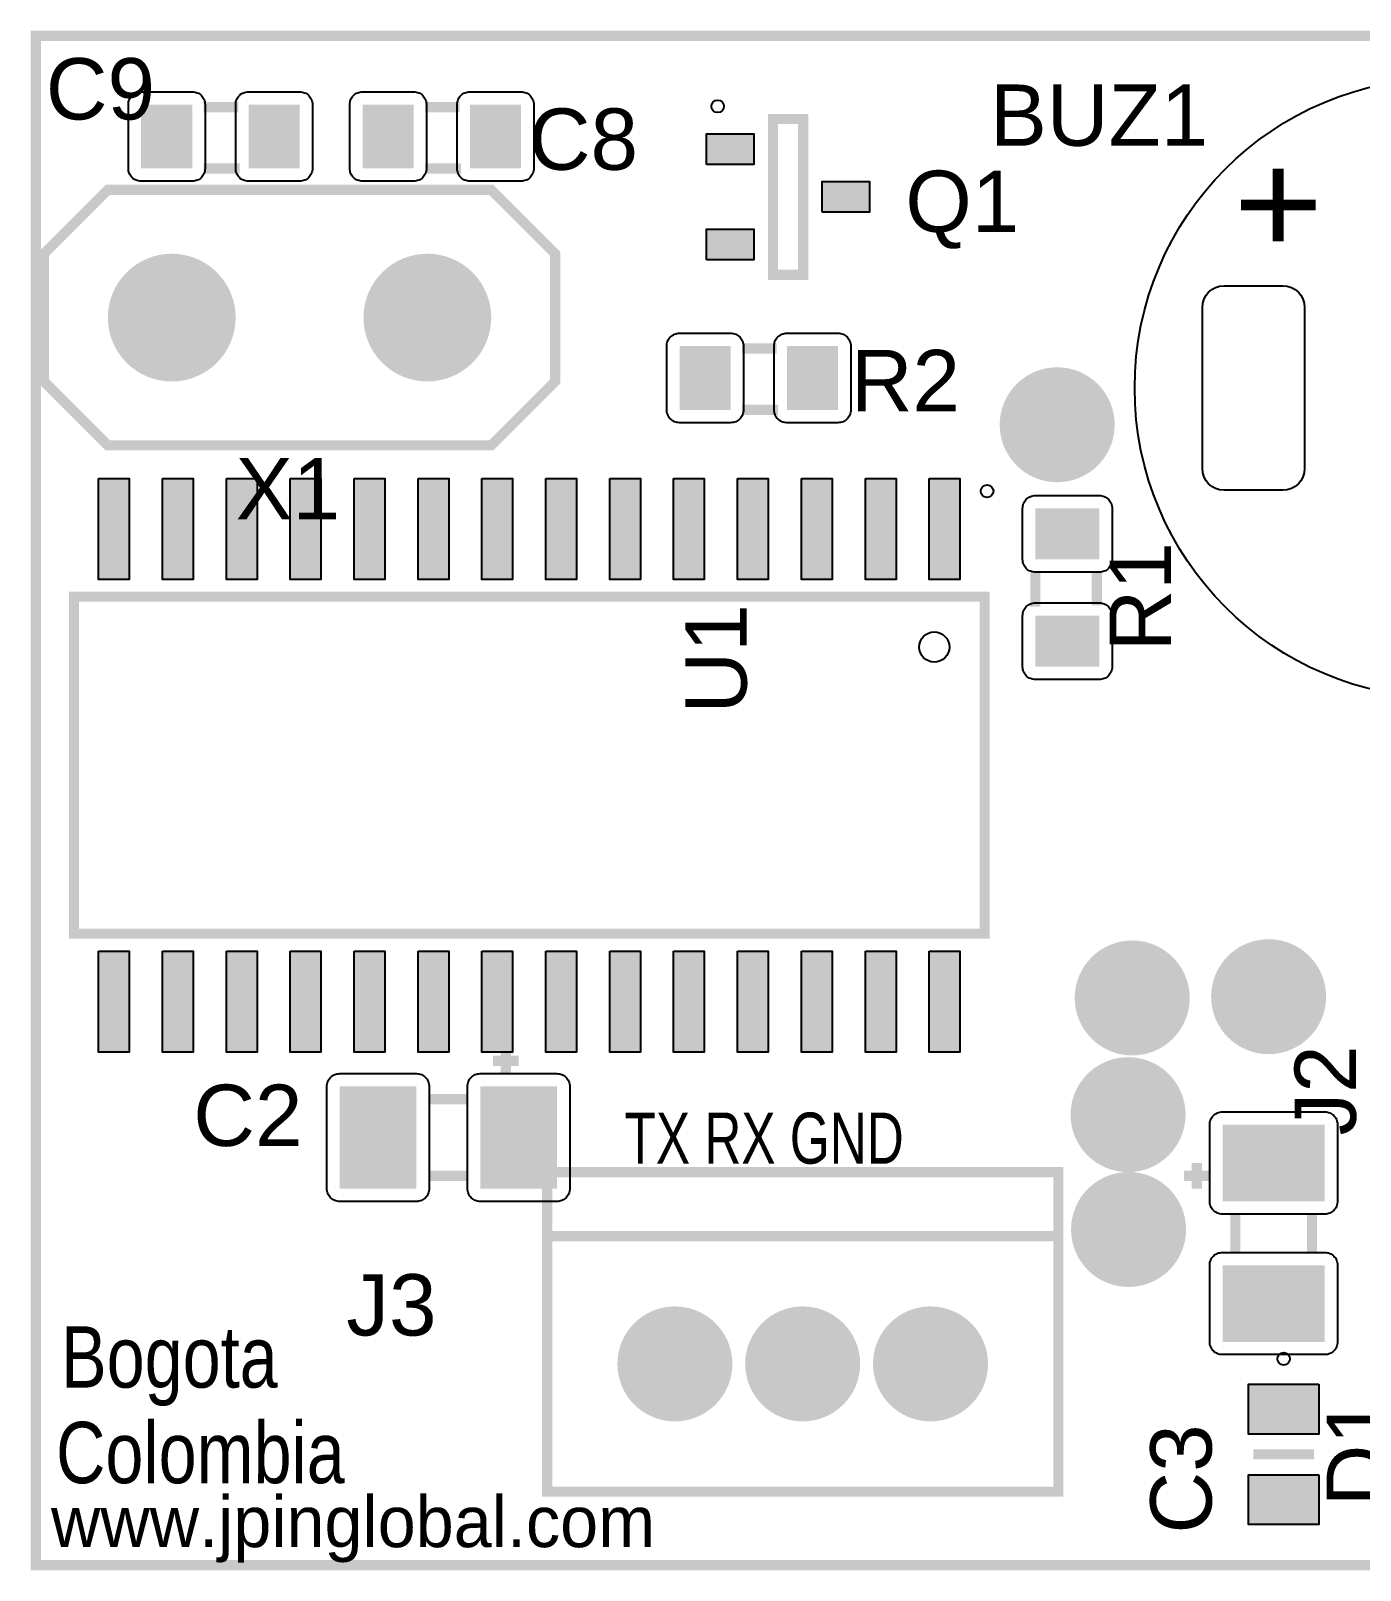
# Model space of a CAD drawing. Header units: inches. Extents: x -0.91 to 0.91, y -0.6 to 0.6.
# Drawn here: x -0.912 to 0.128, y -0.602 to 0.602 of the extents above; entities that cross this region are included whole.
import ezdxf

# ---------------------------------------------------------------- set-up
doc = ezdxf.new("R2010")
doc.units = ezdxf.units.IN
doc.layers.get('0').update_dxf_attribs({"linetype": 'CONTINUOUS'})

# ---------------------------------------------------------------- blocks, each defined once
blk = doc.blocks.new('RPAD')
blk.add_trace([(-0.5, -0.5), (-0.5, 0.5), (0.5, -0.5), (0.5, 0.5)])
blk = doc.blocks.new('EPAD')
at = {"const_width": 0.5}
blk.add_lwpolyline([(-0.25, 0, 1), (0.25, 0, 1)], format="xyb", close=True, dxfattribs=at)

msp = doc.modelspace()

# ---------------------------------------------------------------- linework, layer by layer
for points, const_width in [([(-0.90815, -0.598425), (0.907189, -0.598425), (0.907189, 0.598425), (-0.90815, 0.598425), (-0.90815, -0.598425)], 0.008), ([(-0.90815, -0.598425), (0.907189, -0.598425), (0.907189, 0.598425), (-0.90815, 0.598425), (-0.90815, -0.598425)], 0.008), ([(-0.90815, -0.598425), (0.907189, -0.598425), (0.907189, 0.598425), (-0.90815, 0.598425), (-0.90815, -0.598425)], 0.008), ([(-0.776787, 0.542685), (-0.749787, 0.542685)], 0.008), ([(-0.776787, 0.542685), (-0.749787, 0.542685)], 0.008), ([(-0.776787, 0.542685), (-0.749787, 0.542685)], 0.008), ([(-0.603559, 0.542685), (-0.576559, 0.542685)], 0.008), ([(-0.603559, 0.542685), (-0.576559, 0.542685)], 0.008), ([(-0.603559, 0.542685), (-0.576559, 0.542685)], 0.008), ([(-0.331378, 0.411417), (-0.307756, 0.411417), (-0.307756, 0.533465), (-0.331378, 0.533465), (-0.331378, 0.411417)], 0.007874), ([(-0.331378, 0.411417), (-0.307756, 0.411417), (-0.307756, 0.533465), (-0.331378, 0.533465), (-0.331378, 0.411417)], 0.007874), ([(-0.331378, 0.411417), (-0.307756, 0.411417), (-0.307756, 0.533465), (-0.331378, 0.533465), (-0.331378, 0.411417)], 0.007874), ([(-0.776787, 0.494685), (-0.748787, 0.494685)], 0.008), ([(-0.776787, 0.494685), (-0.748787, 0.494685)], 0.008), ([(-0.776787, 0.494685), (-0.748787, 0.494685)], 0.008), ([(-0.603559, 0.494685), (-0.575559, 0.494685)], 0.008), ([(-0.603559, 0.494685), (-0.575559, 0.494685)], 0.008), ([(-0.603559, 0.494685), (-0.575559, 0.494685)], 0.008), ([(-0.55185, 0.277953), (-0.85185, 0.277953), (-0.90185, 0.327953), (-0.90185, 0.427953), (-0.85185, 0.477953), (-0.55185, 0.477953), (-0.50185, 0.427953), (-0.50185, 0.327953), (-0.55185, 0.277953)], 0.008), ([(-0.55185, 0.277953), (-0.85185, 0.277953), (-0.90185, 0.327953), (-0.90185, 0.427953), (-0.85185, 0.477953), (-0.55185, 0.477953), (-0.50185, 0.427953), (-0.50185, 0.327953), (-0.55185, 0.277953)], 0.008), ([(-0.55185, 0.277953), (-0.85185, 0.277953), (-0.90185, 0.327953), (-0.90185, 0.427953), (-0.85185, 0.477953), (-0.55185, 0.477953), (-0.50185, 0.427953), (-0.50185, 0.327953), (-0.55185, 0.277953)], 0.008), ([(-0.355528, 0.353709), (-0.328528, 0.353709)], 0.008), ([(-0.355528, 0.353709), (-0.328528, 0.353709)], 0.008), ([(-0.355528, 0.353709), (-0.328528, 0.353709)], 0.008), ([(-0.355528, 0.305709), (-0.327528, 0.305709)], 0.008), ([(-0.355528, 0.305709), (-0.327528, 0.305709)], 0.008), ([(-0.355528, 0.305709), (-0.327528, 0.305709)], 0.008), ([(-0.126063, 0.179661), (-0.126063, 0.151661)], 0.008), ([(-0.126063, 0.179661), (-0.126063, 0.151661)], 0.008), ([(-0.126063, 0.179661), (-0.126063, 0.151661)], 0.008), ([(-0.078063, 0.179661), (-0.078063, 0.152661)], 0.008), ([(-0.078063, 0.179661), (-0.078063, 0.152661)], 0.008), ([(-0.078063, 0.179661), (-0.078063, 0.152661)], 0.008), ([(-0.878425, 0.159449), (-0.878425, -0.104331), (-0.165827, -0.104331), (-0.165827, 0.159449), (-0.878425, 0.159449)], 0.007874), ([(-0.878425, 0.159449), (-0.878425, -0.104331), (-0.165827, -0.104331), (-0.165827, 0.159449), (-0.878425, 0.159449)], 0.007874), ([(-0.878425, 0.159449), (-0.878425, -0.104331), (-0.165827, -0.104331), (-0.165827, 0.159449), (-0.878425, 0.159449)], 0.007874), ([(-0.540433, -0.19378), (-0.540433, -0.21378)], 0.008), ([(-0.540433, -0.19378), (-0.540433, -0.21378)], 0.008), ([(-0.540433, -0.19378), (-0.540433, -0.21378)], 0.008), ([(-0.550433, -0.20378), (-0.530433, -0.20378)], 0.008), ([(-0.550433, -0.20378), (-0.530433, -0.20378)], 0.008), ([(-0.550433, -0.20378), (-0.530433, -0.20378)], 0.008), ([(-0.600433, -0.23378), (-0.570433, -0.23378)], 0.008), ([(-0.600433, -0.23378), (-0.570433, -0.23378)], 0.008), ([(-0.600433, -0.23378), (-0.570433, -0.23378)], 0.008), ([(-0.50815, -0.540945), (-0.10815, -0.540945), (-0.10815, -0.290945), (-0.50815, -0.290945), (-0.50815, -0.540945)], 0.008), ([(-0.50815, -0.540945), (-0.10815, -0.540945), (-0.10815, -0.290945), (-0.50815, -0.290945), (-0.50815, -0.540945)], 0.008), ([(-0.50815, -0.540945), (-0.10815, -0.540945), (-0.10815, -0.290945), (-0.50815, -0.290945), (-0.50815, -0.540945)], 0.008), ([(0.000354, -0.303701), (0.000354, -0.283701)], 0.008), ([(0.000354, -0.303701), (0.000354, -0.283701)], 0.008), ([(0.000354, -0.303701), (0.000354, -0.283701)], 0.008), ([(-0.600433, -0.29378), (-0.570433, -0.29378)], 0.008), ([(-0.600433, -0.29378), (-0.570433, -0.29378)], 0.008), ([(-0.600433, -0.29378), (-0.570433, -0.29378)], 0.008), ([(-0.009646, -0.293701), (0.010354, -0.293701)], 0.008), ([(-0.009646, -0.293701), (0.010354, -0.293701)], 0.008), ([(-0.009646, -0.293701), (0.010354, -0.293701)], 0.008), ([(0.030354, -0.353701), (0.030354, -0.323701)], 0.008), ([(0.030354, -0.353701), (0.030354, -0.323701)], 0.008), ([(0.030354, -0.353701), (0.030354, -0.323701)], 0.008), ([(0.090354, -0.353701), (0.090354, -0.323701)], 0.008), ([(0.090354, -0.353701), (0.090354, -0.323701)], 0.008), ([(0.090354, -0.353701), (0.090354, -0.323701)], 0.008), ([(-0.50815, -0.340945), (-0.10815, -0.340945)], 0.008), ([(-0.50815, -0.340945), (-0.10815, -0.340945)], 0.008), ([(-0.50815, -0.340945), (-0.10815, -0.340945)], 0.008), ([(0.09185, -0.511811), (0.044606, -0.511811)], 0.007874), ([(0.09185, -0.511811), (0.044606, -0.511811)], 0.007874), ([(0.09185, -0.511811), (0.044606, -0.511811)], 0.007874)]:
    msp.add_lwpolyline(points, dxfattribs=dict(const_width=const_width))
for points in [[(-0.825787, 0.554685), (-0.785787, 0.554685), (-0.784748, 0.554635), (-0.783743, 0.554486), (-0.782776, 0.554244), (-0.781852, 0.553913), (-0.780976, 0.553499), (-0.780152, 0.553004), (-0.779384, 0.552435), (-0.778678, 0.551794), (-0.778038, 0.551088), (-0.777469, 0.550321), (-0.776974, 0.549497), (-0.776559, 0.54862), (-0.776228, 0.547696), (-0.775986, 0.54673), (-0.775838, 0.545724), (-0.775787, 0.544685), (-0.775787, 0.494685), (-0.775838, 0.493646), (-0.775986, 0.492641), (-0.776228, 0.491674), (-0.776559, 0.49075), (-0.776974, 0.489873), (-0.777469, 0.489049), (-0.778038, 0.488282), (-0.778678, 0.487576), (-0.779384, 0.486935), (-0.780152, 0.486366), (-0.780976, 0.485871), (-0.781852, 0.485457), (-0.782776, 0.485126), (-0.783743, 0.484884), (-0.784748, 0.484735), (-0.785787, 0.484685), (-0.825787, 0.484685), (-0.826827, 0.484735), (-0.827832, 0.484884), (-0.828799, 0.485126), (-0.829723, 0.485457), (-0.830599, 0.485871), (-0.831423, 0.486366), (-0.832191, 0.486935), (-0.832897, 0.487576), (-0.833537, 0.488282), (-0.834106, 0.489049), (-0.834601, 0.489873), (-0.835016, 0.49075), (-0.835346, 0.491674), (-0.835589, 0.492641), (-0.835737, 0.493646), (-0.835787, 0.494685), (-0.835787, 0.544685), (-0.835737, 0.545724), (-0.835589, 0.54673), (-0.835346, 0.547696), (-0.835016, 0.54862), (-0.834601, 0.549497), (-0.834106, 0.550321), (-0.833537, 0.551088), (-0.832897, 0.551794), (-0.832191, 0.552435), (-0.831423, 0.553004), (-0.830599, 0.553499), (-0.829723, 0.553913), (-0.828799, 0.554244), (-0.827832, 0.554486), (-0.826827, 0.554635), (-0.825787, 0.554685)], [(-0.741787, 0.554685), (-0.701787, 0.554685), (-0.700748, 0.554635), (-0.699743, 0.554486), (-0.698776, 0.554244), (-0.697852, 0.553913), (-0.696976, 0.553499), (-0.696152, 0.553004), (-0.695384, 0.552435), (-0.694678, 0.551794), (-0.694038, 0.551088), (-0.693469, 0.550321), (-0.692974, 0.549497), (-0.692559, 0.54862), (-0.692228, 0.547696), (-0.691986, 0.54673), (-0.691838, 0.545724), (-0.691787, 0.544685), (-0.691787, 0.494685), (-0.691838, 0.493646), (-0.691986, 0.492641), (-0.692228, 0.491674), (-0.692559, 0.49075), (-0.692974, 0.489873), (-0.693469, 0.489049), (-0.694038, 0.488282), (-0.694678, 0.487576), (-0.695384, 0.486935), (-0.696152, 0.486366), (-0.696976, 0.485871), (-0.697852, 0.485457), (-0.698776, 0.485126), (-0.699743, 0.484884), (-0.700748, 0.484735), (-0.701787, 0.484685), (-0.741787, 0.484685), (-0.742827, 0.484735), (-0.743832, 0.484884), (-0.744799, 0.485126), (-0.745723, 0.485457), (-0.746599, 0.485871), (-0.747423, 0.486366), (-0.748191, 0.486935), (-0.748897, 0.487576), (-0.749537, 0.488282), (-0.750106, 0.489049), (-0.750601, 0.489873), (-0.751016, 0.49075), (-0.751346, 0.491674), (-0.751589, 0.492641), (-0.751737, 0.493646), (-0.751787, 0.494685), (-0.751787, 0.544685), (-0.751737, 0.545724), (-0.751589, 0.54673), (-0.751346, 0.547696), (-0.751016, 0.54862), (-0.750601, 0.549497), (-0.750106, 0.550321), (-0.749537, 0.551088), (-0.748897, 0.551794), (-0.748191, 0.552435), (-0.747423, 0.553004), (-0.746599, 0.553499), (-0.745723, 0.553913), (-0.744799, 0.554244), (-0.743832, 0.554486), (-0.742827, 0.554635), (-0.741787, 0.554685)], [(-0.652559, 0.554685), (-0.612559, 0.554685), (-0.61152, 0.554635), (-0.610515, 0.554486), (-0.609548, 0.554244), (-0.608624, 0.553913), (-0.607747, 0.553499), (-0.606923, 0.553004), (-0.606156, 0.552435), (-0.60545, 0.551794), (-0.604809, 0.551088), (-0.60424, 0.550321), (-0.603746, 0.549497), (-0.603331, 0.54862), (-0.603, 0.547696), (-0.602758, 0.54673), (-0.602609, 0.545724), (-0.602559, 0.544685), (-0.602559, 0.494685), (-0.602609, 0.493646), (-0.602758, 0.492641), (-0.603, 0.491674), (-0.603331, 0.49075), (-0.603746, 0.489873), (-0.60424, 0.489049), (-0.604809, 0.488282), (-0.60545, 0.487576), (-0.606156, 0.486935), (-0.606923, 0.486366), (-0.607747, 0.485871), (-0.608624, 0.485457), (-0.609548, 0.485126), (-0.610515, 0.484884), (-0.61152, 0.484735), (-0.612559, 0.484685), (-0.652559, 0.484685), (-0.653598, 0.484735), (-0.654604, 0.484884), (-0.65557, 0.485126), (-0.656494, 0.485457), (-0.657371, 0.485871), (-0.658195, 0.486366), (-0.658963, 0.486935), (-0.659669, 0.487576), (-0.660309, 0.488282), (-0.660878, 0.489049), (-0.661372, 0.489873), (-0.661787, 0.49075), (-0.662118, 0.491674), (-0.66236, 0.492641), (-0.662509, 0.493646), (-0.662559, 0.494685), (-0.662559, 0.544685), (-0.662509, 0.545724), (-0.66236, 0.54673), (-0.662118, 0.547696), (-0.661787, 0.54862), (-0.661372, 0.549497), (-0.660878, 0.550321), (-0.660309, 0.551088), (-0.659669, 0.551794), (-0.658963, 0.552435), (-0.658195, 0.553004), (-0.657371, 0.553499), (-0.656494, 0.553913), (-0.65557, 0.554244), (-0.654604, 0.554486), (-0.653598, 0.554635), (-0.652559, 0.554685)], [(-0.568559, 0.554685), (-0.528559, 0.554685), (-0.52752, 0.554635), (-0.526515, 0.554486), (-0.525548, 0.554244), (-0.524624, 0.553913), (-0.523747, 0.553499), (-0.522923, 0.553004), (-0.522156, 0.552435), (-0.52145, 0.551794), (-0.520809, 0.551088), (-0.52024, 0.550321), (-0.519746, 0.549497), (-0.519331, 0.54862), (-0.519, 0.547696), (-0.518758, 0.54673), (-0.518609, 0.545724), (-0.518559, 0.544685), (-0.518559, 0.494685), (-0.518609, 0.493646), (-0.518758, 0.492641), (-0.519, 0.491674), (-0.519331, 0.49075), (-0.519746, 0.489873), (-0.52024, 0.489049), (-0.520809, 0.488282), (-0.52145, 0.487576), (-0.522156, 0.486935), (-0.522923, 0.486366), (-0.523747, 0.485871), (-0.524624, 0.485457), (-0.525548, 0.485126), (-0.526515, 0.484884), (-0.52752, 0.484735), (-0.528559, 0.484685), (-0.568559, 0.484685), (-0.569598, 0.484735), (-0.570604, 0.484884), (-0.57157, 0.485126), (-0.572494, 0.485457), (-0.573371, 0.485871), (-0.574195, 0.486366), (-0.574963, 0.486935), (-0.575669, 0.487576), (-0.576309, 0.488282), (-0.576878, 0.489049), (-0.577372, 0.489873), (-0.577787, 0.49075), (-0.578118, 0.491674), (-0.57836, 0.492641), (-0.578509, 0.493646), (-0.578559, 0.494685), (-0.578559, 0.544685), (-0.578509, 0.545724), (-0.57836, 0.54673), (-0.578118, 0.547696), (-0.577787, 0.54862), (-0.577372, 0.549497), (-0.576878, 0.550321), (-0.576309, 0.551088), (-0.575669, 0.551794), (-0.574963, 0.552435), (-0.574195, 0.553004), (-0.573371, 0.553499), (-0.572494, 0.553913), (-0.57157, 0.554244), (-0.570604, 0.554486), (-0.569598, 0.554635), (-0.568559, 0.554685)], [(-0.383343, 0.497843), (-0.383343, 0.521843), (-0.346343, 0.521843), (-0.346343, 0.497843), (-0.383343, 0.497843)], [(-0.292791, 0.460441), (-0.292791, 0.484441), (-0.255791, 0.484441), (-0.255791, 0.460441), (-0.292791, 0.460441)], [(-0.383343, 0.423039), (-0.383343, 0.447039), (-0.346343, 0.447039), (-0.346343, 0.423039), (-0.383343, 0.423039)], [(0.021606, 0.402835), (0.067606, 0.402835), (0.071082, 0.402496), (0.074296, 0.401523), (0.077187, 0.399977), (0.079692, 0.39792), (0.081749, 0.395416), (0.083295, 0.392525), (0.084268, 0.389311), (0.084606, 0.385835), (0.084606, 0.259835), (0.084268, 0.256359), (0.083295, 0.253144), (0.081749, 0.250254), (0.079692, 0.247749), (0.077187, 0.245692), (0.074296, 0.244146), (0.071082, 0.243173), (0.067606, 0.242835), (0.021606, 0.242835), (0.01813, 0.243173), (0.014916, 0.244146), (0.012025, 0.245692), (0.00952, 0.247749), (0.007464, 0.250254), (0.005918, 0.253144), (0.004944, 0.256359), (0.004606, 0.259835), (0.004606, 0.385835), (0.004944, 0.389311), (0.005918, 0.392525), (0.007464, 0.395416), (0.00952, 0.39792), (0.012025, 0.399977), (0.014916, 0.401523), (0.01813, 0.402496), (0.021606, 0.402835)], [(-0.404528, 0.365709), (-0.364528, 0.365709), (-0.363488, 0.365658), (-0.362483, 0.36551), (-0.361516, 0.365268), (-0.360592, 0.364937), (-0.359716, 0.364522), (-0.358892, 0.364028), (-0.358124, 0.363458), (-0.357418, 0.362818), (-0.356778, 0.362112), (-0.356209, 0.361344), (-0.355714, 0.36052), (-0.355299, 0.359644), (-0.354969, 0.35872), (-0.354726, 0.357753), (-0.354578, 0.356748), (-0.354528, 0.355709), (-0.354528, 0.305709), (-0.354578, 0.304669), (-0.354726, 0.303664), (-0.354969, 0.302697), (-0.355299, 0.301773), (-0.355714, 0.300897), (-0.356209, 0.300073), (-0.356778, 0.299306), (-0.357418, 0.298599), (-0.358124, 0.297959), (-0.358892, 0.29739), (-0.359716, 0.296895), (-0.360592, 0.29648), (-0.361516, 0.29615), (-0.362483, 0.295907), (-0.363488, 0.295759), (-0.364528, 0.295709), (-0.404528, 0.295709), (-0.405567, 0.295759), (-0.406572, 0.295907), (-0.407539, 0.29615), (-0.408463, 0.29648), (-0.409339, 0.296895), (-0.410163, 0.29739), (-0.410931, 0.297959), (-0.411637, 0.298599), (-0.412277, 0.299306), (-0.412846, 0.300073), (-0.413341, 0.300897), (-0.413756, 0.301773), (-0.414087, 0.302697), (-0.414329, 0.303664), (-0.414477, 0.304669), (-0.414528, 0.305709), (-0.414528, 0.355709), (-0.414477, 0.356748), (-0.414329, 0.357753), (-0.414087, 0.35872), (-0.413756, 0.359644), (-0.413341, 0.36052), (-0.412846, 0.361344), (-0.412277, 0.362112), (-0.411637, 0.362818), (-0.410931, 0.363458), (-0.410163, 0.364028), (-0.409339, 0.364522), (-0.408463, 0.364937), (-0.407539, 0.365268), (-0.406572, 0.36551), (-0.405567, 0.365658), (-0.404528, 0.365709)], [(-0.320528, 0.365709), (-0.280528, 0.365709), (-0.279488, 0.365658), (-0.278483, 0.36551), (-0.277516, 0.365268), (-0.276592, 0.364937), (-0.275716, 0.364522), (-0.274892, 0.364028), (-0.274124, 0.363458), (-0.273418, 0.362818), (-0.272778, 0.362112), (-0.272209, 0.361344), (-0.271714, 0.36052), (-0.271299, 0.359644), (-0.270969, 0.35872), (-0.270726, 0.357753), (-0.270578, 0.356748), (-0.270528, 0.355709), (-0.270528, 0.305709), (-0.270578, 0.304669), (-0.270726, 0.303664), (-0.270969, 0.302697), (-0.271299, 0.301773), (-0.271714, 0.300897), (-0.272209, 0.300073), (-0.272778, 0.299306), (-0.273418, 0.298599), (-0.274124, 0.297959), (-0.274892, 0.29739), (-0.275716, 0.296895), (-0.276592, 0.29648), (-0.277516, 0.29615), (-0.278483, 0.295907), (-0.279488, 0.295759), (-0.280528, 0.295709), (-0.320528, 0.295709), (-0.321567, 0.295759), (-0.322572, 0.295907), (-0.323539, 0.29615), (-0.324463, 0.29648), (-0.325339, 0.296895), (-0.326163, 0.29739), (-0.326931, 0.297959), (-0.327637, 0.298599), (-0.328277, 0.299306), (-0.328846, 0.300073), (-0.329341, 0.300897), (-0.329756, 0.301773), (-0.330087, 0.302697), (-0.330329, 0.303664), (-0.330477, 0.304669), (-0.330528, 0.305709), (-0.330528, 0.355709), (-0.330477, 0.356748), (-0.330329, 0.357753), (-0.330087, 0.35872), (-0.329756, 0.359644), (-0.329341, 0.36052), (-0.328846, 0.361344), (-0.328277, 0.362112), (-0.327637, 0.362818), (-0.326931, 0.363458), (-0.326163, 0.364028), (-0.325339, 0.364522), (-0.324463, 0.364937), (-0.323539, 0.365268), (-0.322572, 0.36551), (-0.321567, 0.365658), (-0.320528, 0.365709)], [(-0.859126, 0.252098), (-0.835126, 0.252098), (-0.835126, 0.173098), (-0.859126, 0.173098), (-0.859126, 0.252098)], [(-0.809126, 0.252098), (-0.785126, 0.252098), (-0.785126, 0.173098), (-0.809126, 0.173098), (-0.809126, 0.252098)], [(-0.759126, 0.252098), (-0.735126, 0.252098), (-0.735126, 0.173098), (-0.759126, 0.173098), (-0.759126, 0.252098)], [(-0.709126, 0.252098), (-0.685126, 0.252098), (-0.685126, 0.173098), (-0.709126, 0.173098), (-0.709126, 0.252098)], [(-0.659126, 0.252098), (-0.635126, 0.252098), (-0.635126, 0.173098), (-0.659126, 0.173098), (-0.659126, 0.252098)], [(-0.609126, 0.252098), (-0.585126, 0.252098), (-0.585126, 0.173098), (-0.609126, 0.173098), (-0.609126, 0.252098)], [(-0.559126, 0.252098), (-0.535126, 0.252098), (-0.535126, 0.173098), (-0.559126, 0.173098), (-0.559126, 0.252098)], [(-0.509126, 0.252098), (-0.485126, 0.252098), (-0.485126, 0.173098), (-0.509126, 0.173098), (-0.509126, 0.252098)], [(-0.459126, 0.252098), (-0.435126, 0.252098), (-0.435126, 0.173098), (-0.459126, 0.173098), (-0.459126, 0.252098)], [(-0.409126, 0.252098), (-0.385126, 0.252098), (-0.385126, 0.173098), (-0.409126, 0.173098), (-0.409126, 0.252098)], [(-0.359126, 0.252098), (-0.335126, 0.252098), (-0.335126, 0.173098), (-0.359126, 0.173098), (-0.359126, 0.252098)], [(-0.309126, 0.252098), (-0.285126, 0.252098), (-0.285126, 0.173098), (-0.309126, 0.173098), (-0.309126, 0.252098)], [(-0.259126, 0.252098), (-0.235126, 0.252098), (-0.235126, 0.173098), (-0.259126, 0.173098), (-0.259126, 0.252098)], [(-0.209126, 0.252098), (-0.185126, 0.252098), (-0.185126, 0.173098), (-0.209126, 0.173098), (-0.209126, 0.252098)], [(-0.066063, 0.228661), (-0.066063, 0.188661), (-0.066113, 0.187622), (-0.066262, 0.186617), (-0.066504, 0.18565), (-0.066835, 0.184726), (-0.067249, 0.18385), (-0.067744, 0.183026), (-0.068313, 0.182258), (-0.068954, 0.181552), (-0.06966, 0.180912), (-0.070427, 0.180343), (-0.071251, 0.179848), (-0.072128, 0.179433), (-0.073052, 0.179102), (-0.074019, 0.17886), (-0.075024, 0.178712), (-0.076063, 0.178661), (-0.126063, 0.178661), (-0.127102, 0.178712), (-0.128107, 0.17886), (-0.129074, 0.179102), (-0.129998, 0.179433), (-0.130875, 0.179848), (-0.131699, 0.180343), (-0.132466, 0.180912), (-0.133172, 0.181552), (-0.133813, 0.182258), (-0.134382, 0.183026), (-0.134877, 0.18385), (-0.135291, 0.184726), (-0.135622, 0.18565), (-0.135864, 0.186617), (-0.136013, 0.187622), (-0.136063, 0.188661), (-0.136063, 0.228661), (-0.136013, 0.229701), (-0.135864, 0.230706), (-0.135622, 0.231673), (-0.135291, 0.232597), (-0.134877, 0.233473), (-0.134382, 0.234297), (-0.133813, 0.235065), (-0.133172, 0.235771), (-0.132466, 0.236411), (-0.131699, 0.23698), (-0.130875, 0.237475), (-0.129998, 0.23789), (-0.129074, 0.23822), (-0.128107, 0.238463), (-0.127102, 0.238611), (-0.126063, 0.238661), (-0.076063, 0.238661), (-0.075024, 0.238611), (-0.074019, 0.238463), (-0.073052, 0.23822), (-0.072128, 0.23789), (-0.071251, 0.237475), (-0.070427, 0.23698), (-0.06966, 0.236411), (-0.068954, 0.235771), (-0.068313, 0.235065), (-0.067744, 0.234297), (-0.067249, 0.233473), (-0.066835, 0.232597), (-0.066504, 0.231673), (-0.066262, 0.230706), (-0.066113, 0.229701), (-0.066063, 0.228661)], [(-0.066063, 0.144661), (-0.066063, 0.104661), (-0.066113, 0.103622), (-0.066262, 0.102617), (-0.066504, 0.10165), (-0.066835, 0.100726), (-0.067249, 0.09985), (-0.067744, 0.099026), (-0.068313, 0.098258), (-0.068954, 0.097552), (-0.06966, 0.096912), (-0.070427, 0.096343), (-0.071251, 0.095848), (-0.072128, 0.095433), (-0.073052, 0.095102), (-0.074019, 0.09486), (-0.075024, 0.094712), (-0.076063, 0.094661), (-0.126063, 0.094661), (-0.127102, 0.094712), (-0.128107, 0.09486), (-0.129074, 0.095102), (-0.129998, 0.095433), (-0.130875, 0.095848), (-0.131699, 0.096343), (-0.132466, 0.096912), (-0.133172, 0.097552), (-0.133813, 0.098258), (-0.134382, 0.099026), (-0.134877, 0.09985), (-0.135291, 0.100726), (-0.135622, 0.10165), (-0.135864, 0.102617), (-0.136013, 0.103622), (-0.136063, 0.104661), (-0.136063, 0.144661), (-0.136013, 0.145701), (-0.135864, 0.146706), (-0.135622, 0.147673), (-0.135291, 0.148597), (-0.134877, 0.149473), (-0.134382, 0.150297), (-0.133813, 0.151065), (-0.133172, 0.151771), (-0.132466, 0.152411), (-0.131699, 0.15298), (-0.130875, 0.153475), (-0.129998, 0.15389), (-0.129074, 0.15422), (-0.128107, 0.154463), (-0.127102, 0.154611), (-0.126063, 0.154661), (-0.076063, 0.154661), (-0.075024, 0.154611), (-0.074019, 0.154463), (-0.073052, 0.15422), (-0.072128, 0.15389), (-0.071251, 0.153475), (-0.070427, 0.15298), (-0.06966, 0.152411), (-0.068954, 0.151771), (-0.068313, 0.151065), (-0.067744, 0.150297), (-0.067249, 0.149473), (-0.066835, 0.148597), (-0.066504, 0.147673), (-0.066262, 0.146706), (-0.066113, 0.145701), (-0.066063, 0.144661)], [(-0.859126, -0.11798), (-0.835126, -0.11798), (-0.835126, -0.19698), (-0.859126, -0.19698), (-0.859126, -0.11798)], [(-0.809126, -0.11798), (-0.785126, -0.11798), (-0.785126, -0.19698), (-0.809126, -0.19698), (-0.809126, -0.11798)], [(-0.759126, -0.11798), (-0.735126, -0.11798), (-0.735126, -0.19698), (-0.759126, -0.19698), (-0.759126, -0.11798)], [(-0.709126, -0.11798), (-0.685126, -0.11798), (-0.685126, -0.19698), (-0.709126, -0.19698), (-0.709126, -0.11798)], [(-0.659126, -0.11798), (-0.635126, -0.11798), (-0.635126, -0.19698), (-0.659126, -0.19698), (-0.659126, -0.11798)], [(-0.609126, -0.11798), (-0.585126, -0.11798), (-0.585126, -0.19698), (-0.609126, -0.19698), (-0.609126, -0.11798)], [(-0.559126, -0.11798), (-0.535126, -0.11798), (-0.535126, -0.19698), (-0.559126, -0.19698), (-0.559126, -0.11798)], [(-0.509126, -0.11798), (-0.485126, -0.11798), (-0.485126, -0.19698), (-0.509126, -0.19698), (-0.509126, -0.11798)], [(-0.459126, -0.11798), (-0.435126, -0.11798), (-0.435126, -0.19698), (-0.459126, -0.19698), (-0.459126, -0.11798)], [(-0.409126, -0.11798), (-0.385126, -0.11798), (-0.385126, -0.19698), (-0.409126, -0.19698), (-0.409126, -0.11798)], [(-0.359126, -0.11798), (-0.335126, -0.11798), (-0.335126, -0.19698), (-0.359126, -0.19698), (-0.359126, -0.11798)], [(-0.309126, -0.11798), (-0.285126, -0.11798), (-0.285126, -0.19698), (-0.309126, -0.19698), (-0.309126, -0.11798)], [(-0.259126, -0.11798), (-0.235126, -0.11798), (-0.235126, -0.19698), (-0.259126, -0.19698), (-0.259126, -0.11798)], [(-0.209126, -0.11798), (-0.185126, -0.11798), (-0.185126, -0.19698), (-0.209126, -0.19698), (-0.209126, -0.11798)], [(-0.670433, -0.21378), (-0.610433, -0.21378), (-0.609394, -0.21383), (-0.608389, -0.213978), (-0.607422, -0.21422), (-0.606498, -0.214551), (-0.605621, -0.214966), (-0.604797, -0.215461), (-0.60403, -0.21603), (-0.603324, -0.21667), (-0.602683, -0.217376), (-0.602114, -0.218144), (-0.60162, -0.218968), (-0.601205, -0.219844), (-0.600874, -0.220768), (-0.600632, -0.221735), (-0.600483, -0.22274), (-0.600433, -0.22378), (-0.600433, -0.30378), (-0.600483, -0.304819), (-0.600632, -0.305824), (-0.600874, -0.306791), (-0.601205, -0.307715), (-0.60162, -0.308591), (-0.602114, -0.309415), (-0.602683, -0.310183), (-0.603324, -0.310889), (-0.60403, -0.311529), (-0.604797, -0.312098), (-0.605621, -0.312593), (-0.606498, -0.313008), (-0.607422, -0.313339), (-0.608389, -0.313581), (-0.609394, -0.313729), (-0.610433, -0.31378), (-0.670433, -0.31378), (-0.671472, -0.313729), (-0.672478, -0.313581), (-0.673444, -0.313339), (-0.674369, -0.313008), (-0.675245, -0.312593), (-0.676069, -0.312098), (-0.676837, -0.311529), (-0.677543, -0.310889), (-0.678183, -0.310183), (-0.678752, -0.309415), (-0.679246, -0.308591), (-0.679661, -0.307715), (-0.679992, -0.306791), (-0.680234, -0.305824), (-0.680383, -0.304819), (-0.680433, -0.30378), (-0.680433, -0.22378), (-0.680383, -0.22274), (-0.680234, -0.221735), (-0.679992, -0.220768), (-0.679661, -0.219844), (-0.679246, -0.218968), (-0.678752, -0.218144), (-0.678183, -0.217376), (-0.677543, -0.21667), (-0.676837, -0.21603), (-0.676069, -0.215461), (-0.675245, -0.214966), (-0.674369, -0.214551), (-0.673444, -0.21422), (-0.672478, -0.213978), (-0.671472, -0.21383), (-0.670433, -0.21378)], [(-0.560433, -0.21378), (-0.500433, -0.21378), (-0.499394, -0.21383), (-0.498389, -0.213978), (-0.497422, -0.21422), (-0.496498, -0.214551), (-0.495621, -0.214966), (-0.494797, -0.215461), (-0.49403, -0.21603), (-0.493324, -0.21667), (-0.492683, -0.217376), (-0.492114, -0.218144), (-0.49162, -0.218968), (-0.491205, -0.219844), (-0.490874, -0.220768), (-0.490632, -0.221735), (-0.490483, -0.22274), (-0.490433, -0.22378), (-0.490433, -0.30378), (-0.490483, -0.304819), (-0.490632, -0.305824), (-0.490874, -0.306791), (-0.491205, -0.307715), (-0.49162, -0.308591), (-0.492114, -0.309415), (-0.492683, -0.310183), (-0.493324, -0.310889), (-0.49403, -0.311529), (-0.494797, -0.312098), (-0.495621, -0.312593), (-0.496498, -0.313008), (-0.497422, -0.313339), (-0.498389, -0.313581), (-0.499394, -0.313729), (-0.500433, -0.31378), (-0.560433, -0.31378), (-0.561472, -0.313729), (-0.562478, -0.313581), (-0.563444, -0.313339), (-0.564369, -0.313008), (-0.565245, -0.312593), (-0.566069, -0.312098), (-0.566837, -0.311529), (-0.567543, -0.310889), (-0.568183, -0.310183), (-0.568752, -0.309415), (-0.569246, -0.308591), (-0.569661, -0.307715), (-0.569992, -0.306791), (-0.570234, -0.305824), (-0.570383, -0.304819), (-0.570433, -0.30378), (-0.570433, -0.22378), (-0.570383, -0.22274), (-0.570234, -0.221735), (-0.569992, -0.220768), (-0.569661, -0.219844), (-0.569246, -0.218968), (-0.568752, -0.218144), (-0.568183, -0.217376), (-0.567543, -0.21667), (-0.566837, -0.21603), (-0.566069, -0.215461), (-0.565245, -0.214966), (-0.564369, -0.214551), (-0.563444, -0.21422), (-0.562478, -0.213978), (-0.561472, -0.21383), (-0.560433, -0.21378)], [(0.010354, -0.313701), (0.010354, -0.253701), (0.010405, -0.252661), (0.010553, -0.251656), (0.010795, -0.250689), (0.011126, -0.249765), (0.011541, -0.248889), (0.012035, -0.248065), (0.012605, -0.247297), (0.013245, -0.246591), (0.013951, -0.245951), (0.014719, -0.245382), (0.015543, -0.244887), (0.016419, -0.244472), (0.017343, -0.244142), (0.01831, -0.2439), (0.019315, -0.243751), (0.020354, -0.243701), (0.100354, -0.243701), (0.101394, -0.243751), (0.102399, -0.2439), (0.103366, -0.244142), (0.10429, -0.244472), (0.105166, -0.244887), (0.10599, -0.245382), (0.106757, -0.245951), (0.107464, -0.246591), (0.108104, -0.247297), (0.108673, -0.248065), (0.109168, -0.248889), (0.109583, -0.249765), (0.109913, -0.250689), (0.110156, -0.251656), (0.110304, -0.252661), (0.110354, -0.253701), (0.110354, -0.313701), (0.110304, -0.31474), (0.110156, -0.315745), (0.109913, -0.316712), (0.109583, -0.317636), (0.109168, -0.318513), (0.108673, -0.319337), (0.108104, -0.320104), (0.107464, -0.32081), (0.106757, -0.32145), (0.10599, -0.32202), (0.105166, -0.322514), (0.10429, -0.322929), (0.103366, -0.32326), (0.102399, -0.323502), (0.101394, -0.32365), (0.100354, -0.323701), (0.020354, -0.323701), (0.019315, -0.32365), (0.01831, -0.323502), (0.017343, -0.32326), (0.016419, -0.322929), (0.015543, -0.322514), (0.014719, -0.32202), (0.013951, -0.32145), (0.013245, -0.32081), (0.012605, -0.320104), (0.012035, -0.319337), (0.011541, -0.318513), (0.011126, -0.317636), (0.010795, -0.316712), (0.010553, -0.315745), (0.010405, -0.31474), (0.010354, -0.313701)], [(0.010354, -0.423701), (0.010354, -0.363701), (0.010405, -0.362661), (0.010553, -0.361656), (0.010795, -0.360689), (0.011126, -0.359765), (0.011541, -0.358889), (0.012035, -0.358065), (0.012605, -0.357297), (0.013245, -0.356591), (0.013951, -0.355951), (0.014719, -0.355382), (0.015543, -0.354887), (0.016419, -0.354472), (0.017343, -0.354142), (0.01831, -0.3539), (0.019315, -0.353751), (0.020354, -0.353701), (0.100354, -0.353701), (0.101394, -0.353751), (0.102399, -0.3539), (0.103366, -0.354142), (0.10429, -0.354472), (0.105166, -0.354887), (0.10599, -0.355382), (0.106757, -0.355951), (0.107464, -0.356591), (0.108104, -0.357297), (0.108673, -0.358065), (0.109168, -0.358889), (0.109583, -0.359765), (0.109913, -0.360689), (0.110156, -0.361656), (0.110304, -0.362661), (0.110354, -0.363701), (0.110354, -0.423701), (0.110304, -0.42474), (0.110156, -0.425745), (0.109913, -0.426712), (0.109583, -0.427636), (0.109168, -0.428513), (0.108673, -0.429337), (0.108104, -0.430104), (0.107464, -0.43081), (0.106757, -0.43145), (0.10599, -0.43202), (0.105166, -0.432514), (0.10429, -0.432929), (0.103366, -0.43326), (0.102399, -0.433502), (0.101394, -0.43365), (0.100354, -0.433701), (0.020354, -0.433701), (0.019315, -0.43365), (0.01831, -0.433502), (0.017343, -0.43326), (0.016419, -0.432929), (0.015543, -0.432514), (0.014719, -0.43202), (0.013951, -0.43145), (0.013245, -0.43081), (0.012605, -0.430104), (0.012035, -0.429337), (0.011541, -0.428513), (0.011126, -0.427636), (0.010795, -0.426712), (0.010553, -0.425745), (0.010405, -0.42474), (0.010354, -0.423701)], [(0.095728, -0.456878), (0.095728, -0.495878), (0.040728, -0.495878), (0.040728, -0.456878), (0.095728, -0.456878)], [(0.095728, -0.527744), (0.095728, -0.566744), (0.040728, -0.566744), (0.040728, -0.527744), (0.095728, -0.527744)]]:
    msp.add_lwpolyline(points, close=True)
for centre, radius in [((0.194213, 0.322835), 0.242565), ((0.194213, 0.322835), 0.242565), ((0.194213, 0.322835), 0.242565), ((-0.374685, 0.543307), 0.004921), ((-0.374685, 0.543307), 0.004921), ((-0.374685, 0.543307), 0.004921), ((-0.163858, 0.242126), 0.004921), ((-0.163858, 0.242126), 0.004921), ((-0.163858, 0.242126), 0.004921), ((-0.205197, 0.120079), 0.011811), ((-0.205197, 0.120079), 0.011811), ((-0.205197, 0.120079), 0.011811), ((0.068228, -0.437008), 0.004921), ((0.068228, -0.437008), 0.004921), ((0.068228, -0.437008), 0.004921)]:
    msp.add_circle(centre, radius)

# ---------------------------------------------------------------- block references
for name, p, xscale, yscale in [('RPAD', (-0.805787, 0.519685), 0.04, 0.05), ('RPAD', (-0.721787, 0.519685), 0.04, 0.05), ('RPAD', (-0.632559, 0.519685), 0.04, 0.05), ('RPAD', (-0.548559, 0.519685), 0.04, 0.05), ('EPAD', (-0.80185, 0.377953), 0.1, 0.1), ('EPAD', (-0.60185, 0.377953), 0.1, 0.1), ('RPAD', (-0.384528, 0.330709), 0.04, 0.05), ('RPAD', (-0.300528, 0.330709), 0.04, 0.05), ('EPAD', (-0.109001, 0.294068), 0.09, 0.09), ('RPAD', (-0.847126, 0.212598), 0.024, 0.079), ('RPAD', (-0.797126, 0.212598), 0.024, 0.079), ('RPAD', (-0.747126, 0.212598), 0.024, 0.079), ('RPAD', (-0.697126, 0.212598), 0.024, 0.079), ('RPAD', (-0.647126, 0.212598), 0.024, 0.079), ('RPAD', (-0.597126, 0.212598), 0.024, 0.079), ('RPAD', (-0.547126, 0.212598), 0.024, 0.079), ('RPAD', (-0.497126, 0.212598), 0.024, 0.079), ('RPAD', (-0.447126, 0.212598), 0.024, 0.079), ('RPAD', (-0.397126, 0.212598), 0.024, 0.079), ('RPAD', (-0.347126, 0.212598), 0.024, 0.079), ('RPAD', (-0.297126, 0.212598), 0.024, 0.079), ('RPAD', (-0.247126, 0.212598), 0.024, 0.079), ('RPAD', (-0.197126, 0.212598), 0.024, 0.079), ('RPAD', (-0.847126, -0.15748), 0.024, 0.079), ('RPAD', (-0.797126, -0.15748), 0.024, 0.079), ('RPAD', (-0.747126, -0.15748), 0.024, 0.079), ('RPAD', (-0.697126, -0.15748), 0.024, 0.079), ('RPAD', (-0.647126, -0.15748), 0.024, 0.079), ('RPAD', (-0.597126, -0.15748), 0.024, 0.079), ('RPAD', (-0.547126, -0.15748), 0.024, 0.079), ('RPAD', (-0.497126, -0.15748), 0.024, 0.079), ('RPAD', (-0.447126, -0.15748), 0.024, 0.079), ('RPAD', (-0.397126, -0.15748), 0.024, 0.079), ('RPAD', (-0.347126, -0.15748), 0.024, 0.079), ('RPAD', (-0.297126, -0.15748), 0.024, 0.079), ('RPAD', (-0.247126, -0.15748), 0.024, 0.079), ('RPAD', (-0.197126, -0.15748), 0.024, 0.079), ('EPAD', (-0.050274, -0.154545), 0.09, 0.09), ('EPAD', (0.056417, -0.153543), 0.09, 0.09), ('EPAD', (-0.053537, -0.245899), 0.09, 0.09), ('RPAD', (-0.640433, -0.26378), 0.06, 0.08), ('RPAD', (-0.530433, -0.26378), 0.06, 0.08), ('EPAD', (-0.05315, -0.335735), 0.09, 0.09), ('EPAD', (-0.40815, -0.440945), 0.09, 0.09), ('EPAD', (-0.30815, -0.440945), 0.09, 0.09), ('EPAD', (-0.20815, -0.440945), 0.09, 0.09)]:
    msp.add_blockref(name, p, dxfattribs=dict(xscale=xscale, yscale=yscale))
for p, xscale, yscale, rotation in [((-0.364843, 0.509843), 0.024, 0.037, 90), ((-0.274291, 0.472441), 0.024, 0.037, 90), ((-0.364843, 0.435039), 0.024, 0.037, 90), ((-0.101063, 0.208661), 0.04, 0.05, -90), ((-0.101063, 0.124661), 0.04, 0.05, -90), ((0.060354, -0.283701), 0.06, 0.08, 90), ((0.060354, -0.393701), 0.06, 0.08, 90), ((0.068228, -0.476378), 0.039, 0.055, -90), ((0.068228, -0.547244), 0.039, 0.055, -90)]:
    msp.add_blockref('RPAD', p, dxfattribs=dict(xscale=xscale, yscale=yscale, rotation=rotation))

# ---------------------------------------------------------------- texts
for s, height, width, p in [('C9', 0.048, 1.041667, (-0.900402, 0.533)), ('C9', 0.048, 1.041667, (-0.900402, 0.533)), ('C9', 0.048, 1.041667, (-0.900402, 0.533)), ('BUZ1', 0.048, 1.041667, (-0.161693, 0.512408)), ('BUZ1', 0.048, 1.041667, (-0.161693, 0.512408)), ('BUZ1', 0.048, 1.041667, (-0.161693, 0.512408)), ('C8', 0.048, 1.041667, (-0.522449, 0.49363)), ('C8', 0.048, 1.041667, (-0.522449, 0.49363)), ('C8', 0.048, 1.041667, (-0.522449, 0.49363)), ('+', 0.08, 1.125, (0.028858, 0.427323)), ('+', 0.08, 1.125, (0.028858, 0.427323)), ('+', 0.08, 1.125, (0.028858, 0.427323)), ('Q1', 0.048, 1.041667, (-0.227835, 0.444976)), ('Q1', 0.048, 1.041667, (-0.227835, 0.444976)), ('Q1', 0.048, 1.041667, (-0.227835, 0.444976)), ('R2', 0.048, 1.041667, (-0.27048, 0.304654)), ('R2', 0.048, 1.041667, (-0.27048, 0.304654)), ('R2', 0.048, 1.041667, (-0.27048, 0.304654)), ('X1', 0.048, 1.041667, (-0.75185, 0.219953)), ('X1', 0.048, 1.041667, (-0.75185, 0.219953)), ('X1', 0.048, 1.041667, (-0.75185, 0.219953)), ('C2', 0.048, 1.041667, (-0.785039, -0.270394)), ('C2', 0.048, 1.041667, (-0.785039, -0.270394)), ('C2', 0.048, 1.041667, (-0.785039, -0.270394)), ('TX RX GND', 0.04, 0.75, (-0.44752, -0.284265)), ('TX RX GND', 0.04, 0.75, (-0.44752, -0.284265)), ('TX RX GND', 0.04, 0.75, (-0.44752, -0.284265)), ('J3', 0.048, 1.041667, (-0.665236, -0.41874)), ('J3', 0.048, 1.041667, (-0.665236, -0.41874)), ('J3', 0.048, 1.041667, (-0.665236, -0.41874)), ('Bogota', 0.048, 0.833333, (-0.888465, -0.459512)), ('Bogota', 0.048, 0.833333, (-0.888465, -0.459512)), ('Bogota', 0.048, 0.833333, (-0.888465, -0.459512)), ('Colombia', 0.048, 0.833333, (-0.892402, -0.534315)), ('Colombia', 0.048, 0.833333, (-0.892402, -0.534315)), ('Colombia', 0.048, 0.833333, (-0.892402, -0.534315))]:
    msp.add_text(s, height=height, dxfattribs=dict(width=width)).set_placement(p)
at = {"width": 1.041667}
for s, p in [('R1', (-0.020063, 0.116661)), ('R1', (-0.020063, 0.116661)), ('R1', (-0.020063, 0.116661)), ('U1', (-0.351984, 0.06811)), ('U1', (-0.351984, 0.06811)), ('U1', (-0.351984, 0.06811)), ('J2', (0.124764, -0.262205)), ('J2', (0.124764, -0.262205)), ('J2', (0.124764, -0.262205)), ('D1', (0.149787, -0.552461)), ('D1', (0.149787, -0.552461)), ('D1', (0.149787, -0.552461)), ('C3', (0.01185, -0.57374)), ('C3', (0.01185, -0.57374)), ('C3', (0.01185, -0.57374))]:
    msp.add_text(s, height=0.048, rotation=90, dxfattribs=at).set_placement(p)
msp.add_text('www.jpinglobal.com', height=0.04).set_placement((-0.896339, -0.58437))
msp.add_text('www.jpinglobal.com', height=0.04).set_placement((-0.896339, -0.58437))
msp.add_text('www.jpinglobal.com', height=0.04).set_placement((-0.896339, -0.58437))

doc.saveas('drawing.dxf')
